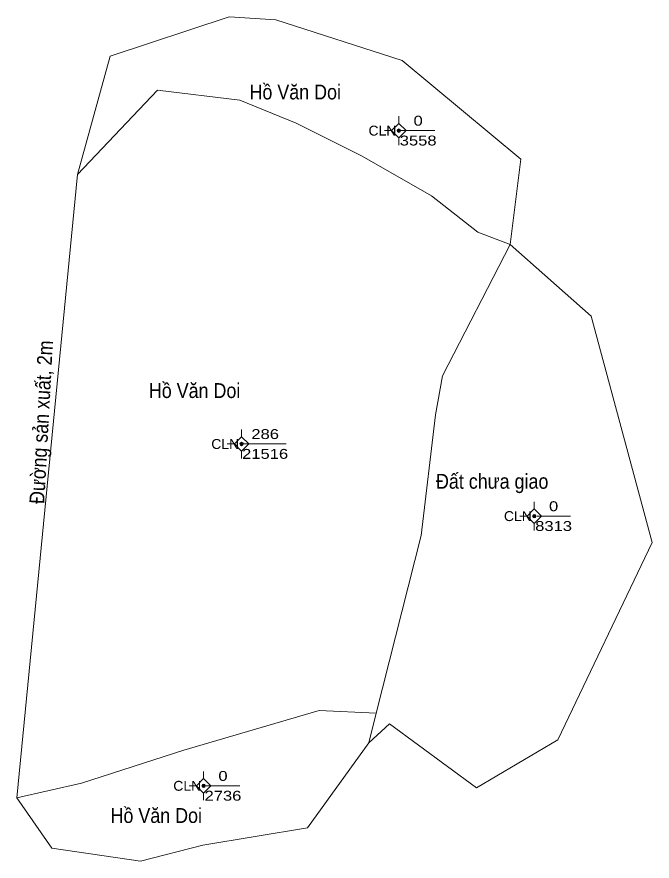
# Model space of a CAD drawing. Header units: metres. Extents: x 533583 to 536838, y 1846187 to 1847725.
# Drawn here: x 535036.4 to 535228.8, y 1847469.4 to 1847725.2 of the extents above; entities that cross this region are included whole.
import ezdxf
from ezdxf.enums import TextEntityAlignment as Align

# ---------------------------------------------------------------- set-up
doc = ezdxf.new("R2010")
doc.units = ezdxf.units.M
doc.header["$LTSCALE"] = 1.2
for name, color, linetype, lineweight in [('11', 7, 'Continuous', 13), ('13', 7, 'Continuous', 13), ('6', 7, 'Continuous', 13)]:
    doc.layers.add(name, color=color, linetype=linetype, lineweight=lineweight)
doc.layers.add('2', color=7, linetype='Continuous')

msp = doc.modelspace()

# ---------------------------------------------------------------- hatches: boundary and pattern name
at = {"layer": '11'}
for points in [[(535152.614, 1847690.72, 1), (535151.564, 1847690.72, 1)], [(535105.014, 1847595.77, 1), (535103.964, 1847595.77, 1)], [(535193.624, 1847573.91, 1), (535192.574, 1847573.91, 1)], [(535093.514, 1847492.18, 1), (535092.464, 1847492.18, 1)]]:
    msp.add_hatch(color=256, dxfattribs=at).paths.add_polyline_path(points)

# ---------------------------------------------------------------- linework, layer by layer
for p, q in [((535152.09, 1847695.1), (535152.09, 1847692.91)), ((535149.9, 1847690.72), (535147.72, 1847690.72)), ((535156.46, 1847690.72), (535154.28, 1847690.72)), ((535152.09, 1847688.53), (535152.09, 1847686.34)), ((535104.49, 1847600.14), (535104.49, 1847597.96)), ((535102.3, 1847595.77), (535100.12, 1847595.77)), ((535104.49, 1847593.58), (535104.49, 1847591.4)), ((535108.86, 1847595.77), (535106.68, 1847595.77)), ((535193.1, 1847578.28), (535193.1, 1847576.1)), ((535190.91, 1847573.91), (535188.72, 1847573.91)), ((535197.48, 1847573.91), (535195.29, 1847573.91)), ((535193.1, 1847571.72), (535193.1, 1847569.54)), ((535092.99, 1847496.56), (535092.99, 1847494.37)), ((535090.8, 1847492.18), (535088.62, 1847492.18)), ((535097.36, 1847492.18), (535095.18, 1847492.18)), ((535092.99, 1847489.99), (535092.99, 1847487.8))]:
    msp.add_line(p, q, dxfattribs=at)
for points in [[(535152.09, 1847692.91), (535149.9, 1847690.72), (535152.09, 1847688.53), (535154.28, 1847690.72)], [(535104.49, 1847597.96), (535102.3, 1847595.77), (535104.49, 1847593.58), (535106.68, 1847595.77)], [(535193.1, 1847576.1), (535190.91, 1847573.91), (535193.1, 1847571.72), (535195.29, 1847573.91)], [(535092.99, 1847494.37), (535090.8, 1847492.18), (535092.99, 1847489.99), (535095.18, 1847492.18)]]:
    msp.add_lwpolyline(points, close=True, dxfattribs=at)
for centre in [(535152.089, 1847690.72), (535104.489, 1847595.77), (535193.099, 1847573.91), (535092.989, 1847492.18)]:
    msp.add_circle(centre, 0.525, dxfattribs=at)
at = {"layer": '13'}
for p, q in [((535152.84, 1847690.72), (535163.04, 1847690.72)), ((535105.24, 1847595.77), (535117.99, 1847595.77)), ((535193.85, 1847573.91), (535204.05, 1847573.91)), ((535093.74, 1847492.18), (535103.94, 1847492.18))]:
    msp.add_line(p, q, dxfattribs=at)
at = {"layer": '6'}
for p, q in [((535185.78, 1847656.26), (535189.01, 1847682.09)), ((535142.98, 1847505.2), (535145.27, 1847514.23))]:
    msp.add_line(p, q, dxfattribs=at)
for points in [[(535054.75, 1847677.47), (535064.72, 1847713.32), (535100.76, 1847725.19), (535114.82, 1847724.31), (535153.06, 1847712), (535189.01, 1847682.09)], [(535054.75, 1847677.47), (535079, 1847703), (535104, 1847700), (535121, 1847693), (535141, 1847683), (535162, 1847671), (535176, 1847660), (535185.78, 1847656.26)], [(535054.75, 1847677.47), (535051.52, 1847644.17), (535036.45, 1847488.55)], [(535185.78, 1847656.26), (535210.32, 1847634.49), (535228.78, 1847565.89), (535200.22, 1847506.08), (535175.6, 1847491.57), (535149.23, 1847510.92), (535142.98, 1847505.2)], [(535145.27, 1847514.23), (535158.89, 1847568.01), (535163.19, 1847604.6), (535165.34, 1847616.44), (535185.78, 1847656.26)], [(535036.45, 1847488.55), (535056, 1847493), (535087, 1847503), (535128, 1847515), (535145.27, 1847514.23)], [(535036.45, 1847488.55), (535047.05, 1847473.32), (535073.86, 1847469.37), (535092.76, 1847474.2), (535124.4, 1847479.48), (535142.98, 1847505.2)]]:
    msp.add_lwpolyline(points, dxfattribs=at)

# ---------------------------------------------------------------- texts
at = {"layer": '13', "width": 1.25}
for s, p in [('0', (535157.945, 1847692.22)), ('3558', (535157.945, 1847686.22)), ('286', (535111.62, 1847597.27)), ('21516', (535111.61, 1847591.27)), ('0', (535198.955, 1847575.41)), ('8313', (535198.955, 1847569.41)), ('0', (535098.845, 1847493.68)), ('2736', (535098.845, 1847487.68))]:
    msp.add_text(s, height=3, dxfattribs=at).set_placement(p, align=Align.CENTER)
at = {"layer": '13', "width": 1.05}
for p in [(535151.34, 1847689.22), (535103.74, 1847594.27), (535192.35, 1847572.41), (535092.24, 1847490.68)]:
    msp.add_text('CLN', height=3, dxfattribs=at).set_placement(p, align=Align.RIGHT)
at = {"layer": '2', "width": 0.9}
for s, p in [('Hồ Văn Doi', (535120.725, 1847700.18)), ('Hồ Văn Doi', (535090.255, 1847609.7)), ('Đất chưa giao', (535180.355, 1847582.21)), ('Hồ Văn Doi', (535078.645, 1847480.94))]:
    msp.add_text(s, height=4.5, dxfattribs=at).set_placement(p, align=Align.CENTER)
msp.add_text('Đường sản xuất, 2m', height=4.5, rotation=86.908, dxfattribs=at).set_placement((535046.044, 1847602.259), align=Align.CENTER)

doc.saveas('drawing.dxf')
